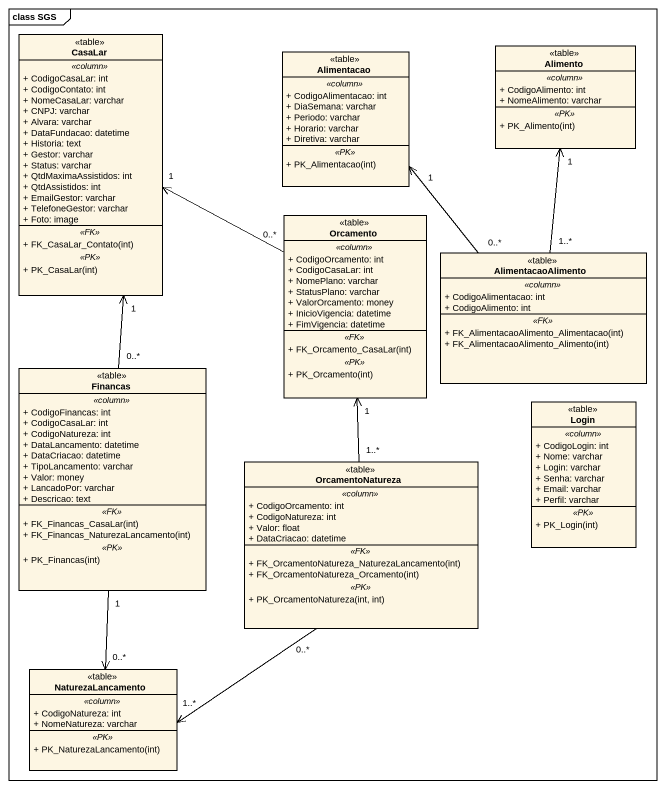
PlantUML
@startuml
mainframe class SGS
hide circle
hide empty members
skinparam classAttributeIconSize 0
class CasaLar <<table>> {
  .. <<column>> ..
  + CodigoCasaLar: int
  + CodigoContato: int
  + NomeCasaLar: varchar
  + CNPJ: varchar
  + Alvara: varchar
  + DataFundacao: datetime
  + Historia: text
  + Gestor: varchar
  + Status: varchar
  + QtdMaximaAssistidos: int
  + QtdAssistidos: int
  + EmailGestor: varchar
  + TelefoneGestor: varchar
  + Foto: image
  .. <<FK>> ..
  + FK_CasaLar_Contato(int)
  .. <<PK>> ..
  + PK_CasaLar(int)
}
class Alimento <<table>> {
  .. <<column>> ..
  + CodigoAlimento: int
  + NomeAlimento: varchar
  .. <<PK>> ..
  + PK_Alimento(int)
}
class Alimentacao <<table>> {
  .. <<column>> ..
  + CodigoAlimentacao: int
  + DiaSemana: varchar
  + Periodo: varchar
  + Horario: varchar
  + Diretiva: varchar
  .. <<PK>> ..
  + PK_Alimentacao(int)
}
class Orcamento <<table>> {
  .. <<column>> ..
  + CodigoOrcamento: int
  + CodigoCasaLar: int
  + NomePlano: varchar
  + StatusPlano: varchar
  + ValorOrcamento: money
  + InicioVigencia: datetime
  + FimVigencia: datetime
  .. <<FK>> ..
  + FK_Orcamento_CasaLar(int)
  .. <<PK>> ..
  + PK_Orcamento(int)
}
class AlimentacaoAlimento <<table>> {
  .. <<column>> ..
  + CodigoAlimentacao: int
  + CodigoAlimento: int
  .. <<FK>> ..
  + FK_AlimentacaoAlimento_Alimentacao(int)
  + FK_AlimentacaoAlimento_Alimento(int)
}
class Financas <<table>> {
  .. <<column>> ..
  + CodigoFinancas: int
  + CodigoCasaLar: int
  + CodigoNatureza: int
  + DataLancamento: datetime
  + DataCriacao: datetime
  + TipoLancamento: varchar
  + Valor: money
  + LancadoPor: varchar
  + Descricao: text
  .. <<FK>> ..
  + FK_Financas_CasaLar(int)
  + FK_Financas_NaturezaLancamento(int)
  .. <<PK>> ..
  + PK_Financas(int)
}
class Login <<table>> {
  .. <<column>> ..
  + CodigoLogin: int
  + Nome: varchar
  + Login: varchar
  + Senha: varchar
  + Email: varchar
  + Perfil: varchar
  .. <<PK>> ..
  + PK_Login(int)
}
class OrcamentoNatureza <<table>> {
  .. <<column>> ..
  + CodigoOrcamento: int
  + CodigoNatureza: int
  + Valor: float
  + DataCriacao: datetime
  .. <<FK>> ..
  + FK_OrcamentoNatureza_NaturezaLancamento(int)
  + FK_OrcamentoNatureza_Orcamento(int)
  .. <<PK>> ..
  + PK_OrcamentoNatureza(int, int)
}
class NaturezaLancamento <<table>> {
  .. <<column>> ..
  + CodigoNatureza: int
  + NomeNatureza: varchar
  .. <<PK>> ..
  + PK_NaturezaLancamento(int)
}
Orcamento "0..*" -left-> "1" CasaLar
AlimentacaoAlimento "1..*" -up-> "1" Alimento
AlimentacaoAlimento "0..*" -up-> "1" Alimentacao
Financas "0..*" -up-> "1" CasaLar
Financas "1" --> "0..*" NaturezaLancamento
OrcamentoNatureza "1..*" -up-> "1" Orcamento
OrcamentoNatureza "0..*" --> "1..*" NaturezaLancamento
@enduml
